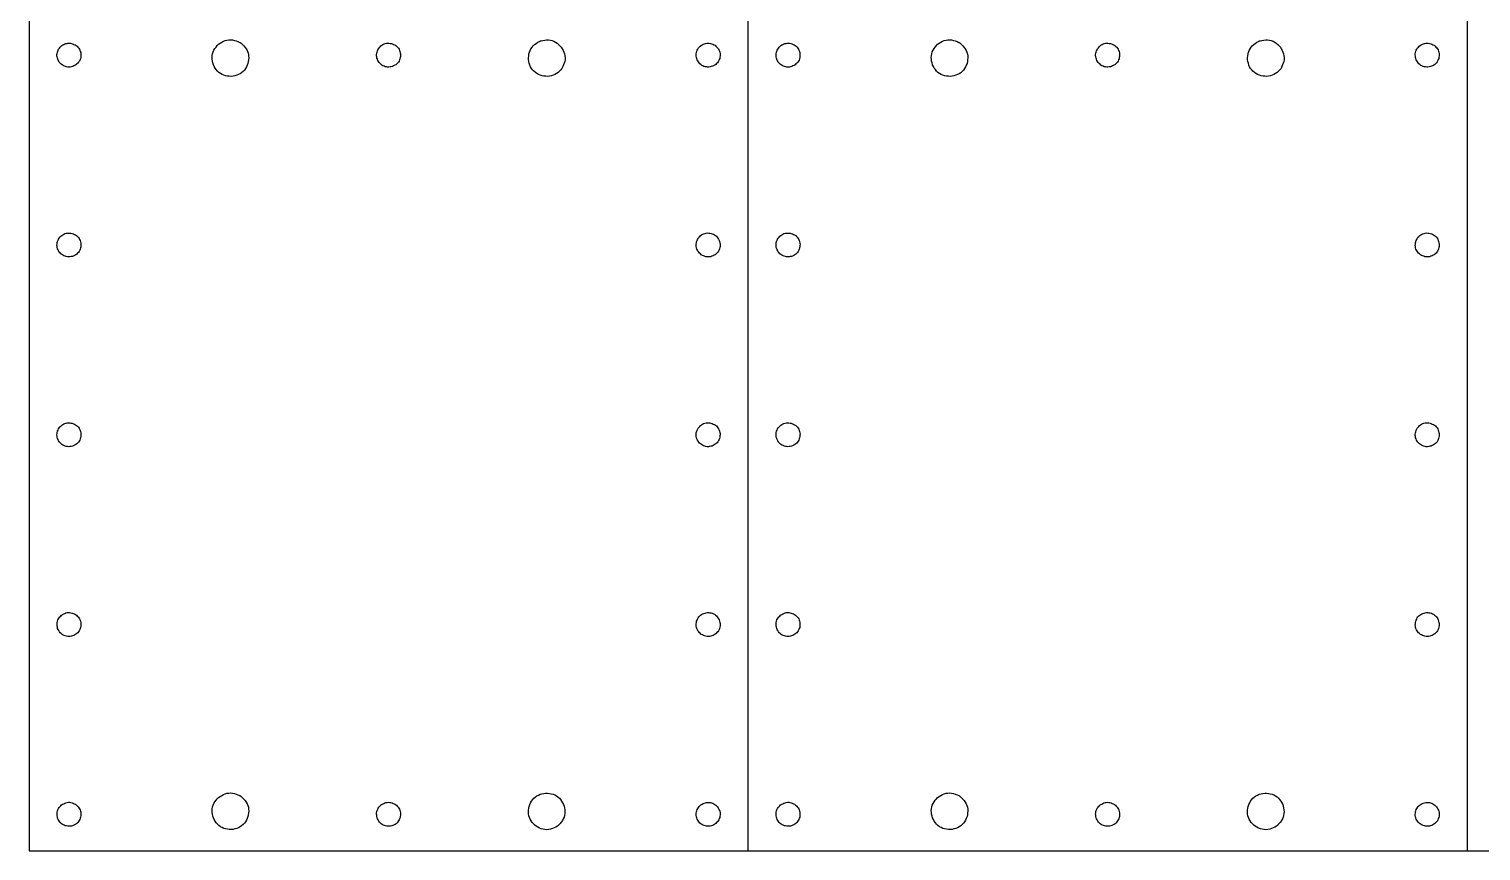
# Model space of a CAD drawing. Extents: x 0 to 432, y 0 to 250.
# Drawn here: x 0.1 to 218.2, y 0.1 to 123.6 of the extents above; entities that cross this region are included whole.
import ezdxf

# ---------------------------------------------------------------- set-up
doc = ezdxf.new("R2010")
doc.units = 0
doc.layers.add('LAYER_1', color=7, linetype='CONTINUOUS')

msp = doc.modelspace()

# ---------------------------------------------------------------- linework, layer by layer
at = {"layer": 'LAYER_1', "color": 7}
for p, q in [((0.14, 250.14), (0.14, 0.14)), ((108.14, 0.14), (108.14, 250.14)), ((216.12, 250.14), (216.12, 0.14)), ((32.01, 121.42), (32.01, 121.42)), ((77.04, 121.81), (77.04, 121.81)), ((101.08, 121.1), (101.08, 121.1)), ((140.01, 121.42), (140.01, 121.42)), ((185.04, 121.81), (185.04, 121.81)), ((209.08, 121.1), (209.08, 121.1)), ((4.68, 118.58), (4.68, 118.58)), ((55.94, 119.64), (55.94, 119.64)), ((112.68, 118.58), (112.68, 118.58)), ((163.94, 119.64), (163.94, 119.64)), ((4.68, 90.08), (4.68, 90.08)), ((103.2, 89.68), (103.2, 89.68)), ((112.68, 90.08), (112.68, 90.08)), ((211.2, 89.68), (211.2, 89.68)), ((4.68, 61.58), (4.68, 61.58)), ((103.94, 62.64), (103.94, 62.64)), ((112.68, 61.58), (112.68, 61.58)), ((211.94, 62.64), (211.94, 62.64)), ((6.14, 32.34), (6.14, 32.34)), ((103.2, 32.68), (103.2, 32.68)), ((114.14, 32.34), (114.14, 32.34)), ((211.2, 32.68), (211.2, 32.68)), ((32.01, 8.32), (32.01, 8.32)), ((53.08, 7.1), (53.08, 7.1)), ((140.01, 8.32), (140.01, 8.32)), ((161.08, 7.1), (161.08, 7.1)), ((100.34, 5.64), (100.34, 5.64)), ((208.34, 5.64), (208.34, 5.64)), ((6.14, 3.84), (6.14, 3.84)), ((79.51, 3.87), (79.51, 3.87)), ((114.14, 3.84), (114.14, 3.84)), ((187.51, 3.87), (187.51, 3.87)), ((0.14, 0.14), (432.12, 0.14))]:
    msp.add_line(p, q, dxfattribs=at)
for points, knots in [([(4.68, 118.58), (4.57, 118.79), (4.34, 119.19), (4.31, 119.92), (4.5, 120.35), (4.59, 120.56)], [0, 0, 0, 0, 0.694088, 1.387944, 2.082171, 2.082171, 2.082171, 2.082171]), ([(4.59, 120.56), (4.74, 120.75), (5.02, 121.11), (5.67, 121.43), (6.13, 121.43), (6.36, 121.42)], [0, 0, 0, 0, 0.690027, 1.37978, 2.069559, 2.069559, 2.069559, 2.069559]), ([(6.36, 121.42), (6.6, 121.36), (7.08, 121.24), (7.66, 120.72), (7.82, 120.25), (7.9, 120.02)], [0, 0, 0, 0, 0.73584, 1.472093, 2.207954, 2.207954, 2.207954, 2.207954]), ([(7.9, 120.02), (7.92, 119.76), (7.96, 119.26), (7.64, 118.54), (7.24, 118.24), (7.04, 118.09)], [0, 0, 0, 0, 0.747353, 1.495171, 2.242571, 2.242571, 2.242571, 2.242571]), ([(27.83, 118.19), (27.74, 118.56), (27.55, 119.29), (27.84, 120.44), (28.35, 121), (28.61, 121.28)], [0, 0, 0, 0, 1.125797, 2.251382, 3.377182, 3.377182, 3.377182, 3.377182]), ([(28.61, 121.28), (28.92, 121.49), (29.55, 121.91), (30.74, 122.01), (31.43, 121.71), (31.78, 121.56)], [0, 0, 0, 0, 1.125769, 2.251342, 3.377113, 3.377113, 3.377113, 3.377113]), ([(31.78, 121.56), (31.81, 121.55), (31.86, 121.52), (31.93, 121.47), (31.98, 121.43), (32.01, 121.42)], [0, 0, 0, 0, 0.0898891, 0.1797778, 0.2696666, 0.2696666, 0.2696666, 0.2696666]), ([(32.01, 121.42), (32.28, 121.16), (32.84, 120.64), (33.22, 119.51), (33.09, 118.77), (33.02, 118.39)], [0, 0, 0, 0, 1.12589, 2.251514, 3.377404, 3.377404, 3.377404, 3.377404]), ([(52.73, 118.53), (52.6, 118.74), (52.34, 119.16), (52.3, 119.94), (52.52, 120.39), (52.63, 120.61)], [0, 0, 0, 0, 0.736896, 1.473638, 2.210535, 2.210535, 2.210535, 2.210535]), ([(52.63, 120.61), (52.78, 120.8), (53.1, 121.18), (53.82, 121.48), (54.31, 121.42), (54.56, 121.39)], [0, 0, 0, 0, 0.736887, 1.473626, 2.210509, 2.210509, 2.210509, 2.210509]), ([(54.56, 121.39), (54.79, 121.3), (55.26, 121.13), (55.76, 120.54), (55.91, 120.04), (55.94, 119.76), (55.94, 119.7), (55.94, 119.66), (55.94, 119.64)], [0, 0, 0, 0, 0.736864, 1.473605, 2.210468, 2.269301, 2.328136, 2.38697, 2.38697, 2.38697, 2.38697]), ([(75.15, 118.98), (75.17, 119.35), (75.2, 120.11), (75.81, 121.13), (76.46, 121.52), (76.79, 121.71)], [0, 0, 0, 0, 1.125767, 2.251341, 3.377109, 3.377109, 3.377109, 3.377109]), ([(76.79, 121.71), (76.82, 121.72), (76.87, 121.75), (76.96, 121.78), (77.01, 121.8), (77.04, 121.81)], [0, 0, 0, 0, 0.0898908, 0.1797792, 0.2696684, 0.2696684, 0.2696684, 0.2696684]), ([(77.04, 121.81), (77.41, 121.88), (78.16, 122.02), (79.29, 121.67), (79.82, 121.12), (80.08, 120.85)], [0, 0, 0, 0, 1.125895, 2.251523, 3.377418, 3.377418, 3.377418, 3.377418]), ([(80.08, 120.85), (80.27, 120.52), (80.65, 119.87), (80.69, 118.68), (80.35, 118), (80.18, 117.66)], [0, 0, 0, 0, 1.125848, 2.251442, 3.377291, 3.377291, 3.377291, 3.377291]), ([(100.48, 118.95), (100.41, 119.19), (100.28, 119.67), (100.46, 120.42), (100.77, 120.84), (100.99, 121.03), (101.04, 121.06), (101.07, 121.09), (101.08, 121.1)], [0, 0, 0, 0, 0.736851, 1.473576, 2.210435, 2.269269, 2.328103, 2.386937, 2.386937, 2.386937, 2.386937]), ([(101.08, 121.1), (101.3, 121.22), (101.73, 121.46), (102.51, 121.47), (102.95, 121.23), (103.17, 121.12)], [0, 0, 0, 0, 0.736949, 1.473716, 2.210661, 2.210661, 2.210661, 2.210661]), ([(103.17, 121.12), (103.36, 120.95), (103.72, 120.62), (103.99, 119.89), (103.91, 119.4), (103.87, 119.15)], [0, 0, 0, 0, 0.736906, 1.473644, 2.210545, 2.210545, 2.210545, 2.210545]), ([(112.68, 118.58), (112.57, 118.79), (112.34, 119.19), (112.31, 119.92), (112.5, 120.35), (112.59, 120.56)], [0, 0, 0, 0, 0.694089, 1.387945, 2.082171, 2.082171, 2.082171, 2.082171]), ([(112.59, 120.56), (112.74, 120.75), (113.02, 121.11), (113.67, 121.43), (114.13, 121.43), (114.36, 121.42)], [0, 0, 0, 0, 0.690027, 1.37978, 2.069559, 2.069559, 2.069559, 2.069559]), ([(114.36, 121.42), (114.6, 121.36), (115.08, 121.24), (115.66, 120.72), (115.82, 120.25), (115.9, 120.02)], [0, 0, 0, 0, 0.735841, 1.472094, 2.207955, 2.207955, 2.207955, 2.207955]), ([(115.9, 120.02), (115.92, 119.76), (115.96, 119.26), (115.64, 118.54), (115.24, 118.24), (115.04, 118.09)], [0, 0, 0, 0, 0.747353, 1.495171, 2.242571, 2.242571, 2.242571, 2.242571]), ([(135.83, 118.19), (135.74, 118.56), (135.55, 119.29), (135.84, 120.44), (136.35, 121), (136.61, 121.28)], [0, 0, 0, 0, 1.125797, 2.251382, 3.377182, 3.377182, 3.377182, 3.377182]), ([(136.61, 121.28), (136.92, 121.49), (137.55, 121.91), (138.74, 122.01), (139.43, 121.71), (139.78, 121.56)], [0, 0, 0, 0, 1.125769, 2.251342, 3.377113, 3.377113, 3.377113, 3.377113]), ([(139.78, 121.56), (139.81, 121.55), (139.86, 121.52), (139.93, 121.47), (139.98, 121.43), (140.01, 121.42)], [0, 0, 0, 0, 0.0898891, 0.1797778, 0.2696666, 0.2696666, 0.2696666, 0.2696666]), ([(140.01, 121.42), (140.28, 121.16), (140.84, 120.64), (141.22, 119.51), (141.09, 118.77), (141.02, 118.39)], [0, 0, 0, 0, 1.12589, 2.251514, 3.377404, 3.377404, 3.377404, 3.377404]), ([(160.73, 118.53), (160.6, 118.74), (160.34, 119.16), (160.3, 119.94), (160.52, 120.39), (160.63, 120.61)], [0, 0, 0, 0, 0.736896, 1.473638, 2.210535, 2.210535, 2.210535, 2.210535]), ([(160.63, 120.61), (160.78, 120.8), (161.1, 121.18), (161.82, 121.48), (162.31, 121.42), (162.56, 121.39)], [0, 0, 0, 0, 0.736886, 1.473626, 2.21051, 2.21051, 2.21051, 2.21051]), ([(162.56, 121.39), (162.79, 121.3), (163.26, 121.13), (163.76, 120.54), (163.91, 120.04), (163.94, 119.76), (163.94, 119.7), (163.94, 119.66), (163.94, 119.64)], [0, 0, 0, 0, 0.736864, 1.473605, 2.210468, 2.269301, 2.328136, 2.38697, 2.38697, 2.38697, 2.38697]), ([(183.15, 118.98), (183.17, 119.35), (183.2, 120.11), (183.81, 121.13), (184.46, 121.52), (184.79, 121.71)], [0, 0, 0, 0, 1.125767, 2.251341, 3.37711, 3.37711, 3.37711, 3.37711]), ([(184.79, 121.71), (184.82, 121.72), (184.87, 121.75), (184.96, 121.78), (185.01, 121.8), (185.04, 121.81)], [0, 0, 0, 0, 0.0898898, 0.1797783, 0.2696675, 0.2696675, 0.2696675, 0.2696675]), ([(185.04, 121.81), (185.41, 121.88), (186.16, 122.02), (187.29, 121.67), (187.82, 121.12), (188.08, 120.85)], [0, 0, 0, 0, 1.125895, 2.251523, 3.377418, 3.377418, 3.377418, 3.377418]), ([(188.08, 120.85), (188.27, 120.52), (188.65, 119.87), (188.69, 118.68), (188.35, 118), (188.18, 117.66)], [0, 0, 0, 0, 1.125848, 2.251442, 3.37729, 3.37729, 3.37729, 3.37729]), ([(208.48, 118.95), (208.41, 119.19), (208.28, 119.67), (208.46, 120.42), (208.77, 120.84), (208.99, 121.03), (209.04, 121.06), (209.07, 121.09), (209.08, 121.1)], [0, 0, 0, 0, 0.736851, 1.473577, 2.210435, 2.269269, 2.328103, 2.386936, 2.386936, 2.386936, 2.386936]), ([(209.08, 121.1), (209.3, 121.22), (209.73, 121.46), (210.51, 121.47), (210.95, 121.23), (211.17, 121.12)], [0, 0, 0, 0, 0.736949, 1.473716, 2.210661, 2.210661, 2.210661, 2.210661]), ([(211.17, 121.12), (211.36, 120.95), (211.72, 120.62), (211.99, 119.89), (211.91, 119.4), (211.87, 119.15)], [0, 0, 0, 0, 0.736906, 1.473644, 2.210545, 2.210545, 2.210545, 2.210545]), ([(4.97, 118.28), (4.93, 118.31), (4.86, 118.37), (4.77, 118.47), (4.71, 118.55), (4.68, 118.58)], [0, 0, 0, 0, 0.1385628, 0.2771123, 0.4156514, 0.4156514, 0.4156514, 0.4156514]), ([(7.04, 118.09), (6.81, 117.99), (6.36, 117.79), (5.58, 117.87), (5.17, 118.14), (4.97, 118.28)], [0, 0, 0, 0, 0.7349, 1.470124, 2.205184, 2.205184, 2.205184, 2.205184]), ([(30.5, 116.44), (30.12, 116.47), (29.37, 116.54), (28.37, 117.19), (28.01, 117.86), (27.83, 118.19)], [0, 0, 0, 0, 1.125825, 2.251413, 3.377239, 3.377239, 3.377239, 3.377239]), ([(33.02, 118.39), (32.87, 118.05), (32.56, 117.35), (31.62, 116.63), (30.87, 116.5), (30.5, 116.44)], [0, 0, 0, 0, 1.125854, 2.251452, 3.377305, 3.377305, 3.377305, 3.377305]), ([(54.73, 117.94), (54.49, 117.89), (54, 117.78), (53.26, 118), (52.9, 118.35), (52.73, 118.53)], [0, 0, 0, 0, 0.736919, 1.473666, 2.210593, 2.210593, 2.210593, 2.210593]), ([(55.94, 119.64), (55.91, 119.39), (55.85, 118.9), (55.4, 118.27), (54.95, 118.05), (54.73, 117.94)], [0, 0, 0, 0, 0.736933, 1.473692, 2.210632, 2.210632, 2.210632, 2.210632]), ([(77.2, 116.53), (76.84, 116.67), (76.14, 116.95), (75.38, 117.86), (75.23, 118.6), (75.15, 118.98)], [0, 0, 0, 0, 1.12579, 2.251365, 3.37716, 3.37716, 3.37716, 3.37716]), ([(102.25, 117.84), (102, 117.86), (101.5, 117.89), (100.84, 118.3), (100.6, 118.74), (100.48, 118.95)], [0, 0, 0, 0, 0.736876, 1.473613, 2.21049, 2.21049, 2.21049, 2.21049]), ([(103.87, 119.15), (103.78, 118.92), (103.59, 118.47), (102.98, 117.98), (102.49, 117.89), (102.25, 117.84)], [0, 0, 0, 0, 0.736912, 1.473666, 2.210576, 2.210576, 2.210576, 2.210576]), ([(112.97, 118.28), (112.93, 118.31), (112.86, 118.37), (112.77, 118.47), (112.71, 118.55), (112.68, 118.58)], [0, 0, 0, 0, 0.1385628, 0.2771123, 0.4156508, 0.4156508, 0.4156508, 0.4156508]), ([(115.04, 118.09), (114.81, 117.99), (114.36, 117.79), (113.58, 117.87), (113.17, 118.14), (112.97, 118.28)], [0, 0, 0, 0, 0.7349, 1.470123, 2.205183, 2.205183, 2.205183, 2.205183]), ([(138.5, 116.44), (138.12, 116.47), (137.37, 116.54), (136.37, 117.19), (136.01, 117.86), (135.83, 118.19)], [0, 0, 0, 0, 1.125825, 2.251413, 3.377239, 3.377239, 3.377239, 3.377239]), ([(141.02, 118.39), (140.87, 118.05), (140.56, 117.35), (139.62, 116.63), (138.87, 116.5), (138.5, 116.44)], [0, 0, 0, 0, 1.125854, 2.251452, 3.377305, 3.377305, 3.377305, 3.377305]), ([(162.73, 117.94), (162.49, 117.89), (162, 117.78), (161.26, 118), (160.9, 118.35), (160.73, 118.53)], [0, 0, 0, 0, 0.736919, 1.473666, 2.210593, 2.210593, 2.210593, 2.210593]), ([(163.94, 119.64), (163.91, 119.39), (163.85, 118.9), (163.4, 118.27), (162.95, 118.05), (162.73, 117.94)], [0, 0, 0, 0, 0.736933, 1.473693, 2.210632, 2.210632, 2.210632, 2.210632]), ([(185.2, 116.53), (184.84, 116.67), (184.14, 116.95), (183.38, 117.86), (183.23, 118.6), (183.15, 118.98)], [0, 0, 0, 0, 1.12579, 2.251365, 3.37716, 3.37716, 3.37716, 3.37716]), ([(210.25, 117.84), (210, 117.86), (209.5, 117.89), (208.84, 118.3), (208.6, 118.74), (208.48, 118.95)], [0, 0, 0, 0, 0.736876, 1.473613, 2.21049, 2.21049, 2.21049, 2.21049]), ([(211.87, 119.15), (211.78, 118.92), (211.59, 118.47), (210.98, 117.98), (210.49, 117.89), (210.25, 117.84)], [0, 0, 0, 0, 0.736912, 1.473665, 2.210576, 2.210576, 2.210576, 2.210576]), ([(80.18, 117.66), (79.93, 117.38), (79.43, 116.8), (78.32, 116.38), (77.57, 116.48), (77.2, 116.53)], [0, 0, 0, 0, 1.125833, 2.25143, 3.377265, 3.377265, 3.377265, 3.377265]), ([(188.18, 117.66), (187.93, 117.38), (187.43, 116.8), (186.32, 116.38), (185.57, 116.48), (185.2, 116.53)], [0, 0, 0, 0, 1.125834, 2.251431, 3.377266, 3.377266, 3.377266, 3.377266]), ([(4.68, 90.08), (4.56, 90.3), (4.32, 90.73), (4.32, 91.51), (4.55, 91.95), (4.66, 92.17)], [0, 0, 0, 0, 0.736943, 1.473707, 2.210647, 2.210647, 2.210647, 2.210647]), ([(4.66, 92.17), (4.83, 92.36), (5.16, 92.72), (5.89, 92.99), (6.38, 92.91), (6.63, 92.87)], [0, 0, 0, 0, 0.736909, 1.47365, 2.210554, 2.210554, 2.210554, 2.210554]), ([(6.63, 92.87), (6.86, 92.78), (7.32, 92.59), (7.8, 91.98), (7.89, 91.49), (7.94, 91.25)], [0, 0, 0, 0, 0.736909, 1.473662, 2.210569, 2.210569, 2.210569, 2.210569]), ([(101.11, 89.66), (100.93, 89.83), (100.56, 90.16), (100.3, 90.89), (100.37, 91.38), (100.41, 91.63)], [0, 0, 0, 0, 0.736904, 1.473643, 2.210545, 2.210545, 2.210545, 2.210545]), ([(100.41, 91.63), (100.5, 91.86), (100.7, 92.32), (101.3, 92.8), (101.79, 92.89), (102.04, 92.94)], [0, 0, 0, 0, 0.736904, 1.473648, 2.21055, 2.21055, 2.21055, 2.21055]), ([(102.04, 92.94), (102.28, 92.92), (102.78, 92.89), (103.44, 92.48), (103.68, 92.05), (103.8, 91.83)], [0, 0, 0, 0, 0.736884, 1.473627, 2.210514, 2.210514, 2.210514, 2.210514]), ([(103.8, 91.83), (103.87, 91.59), (104, 91.11), (103.82, 90.36), (103.51, 89.94), (103.29, 89.76), (103.25, 89.72), (103.21, 89.7), (103.2, 89.68)], [0, 0, 0, 0, 0.736852, 1.473577, 2.210436, 2.269271, 2.328104, 2.386937, 2.386937, 2.386937, 2.386937]), ([(112.68, 90.08), (112.56, 90.3), (112.32, 90.73), (112.32, 91.51), (112.55, 91.95), (112.66, 92.17)], [0, 0, 0, 0, 0.736943, 1.473708, 2.210647, 2.210647, 2.210647, 2.210647]), ([(112.66, 92.17), (112.83, 92.36), (113.16, 92.72), (113.89, 92.99), (114.38, 92.91), (114.63, 92.87)], [0, 0, 0, 0, 0.736909, 1.47365, 2.210554, 2.210554, 2.210554, 2.210554]), ([(114.63, 92.87), (114.86, 92.78), (115.32, 92.59), (115.8, 91.98), (115.89, 91.49), (115.94, 91.25)], [0, 0, 0, 0, 0.736909, 1.473662, 2.210569, 2.210569, 2.210569, 2.210569]), ([(209.11, 89.66), (208.93, 89.83), (208.56, 90.16), (208.3, 90.89), (208.37, 91.38), (208.41, 91.63)], [0, 0, 0, 0, 0.736904, 1.473643, 2.210545, 2.210545, 2.210545, 2.210545]), ([(208.41, 91.63), (208.5, 91.86), (208.7, 92.32), (209.3, 92.8), (209.79, 92.89), (210.04, 92.94)], [0, 0, 0, 0, 0.736904, 1.473648, 2.21055, 2.21055, 2.21055, 2.21055]), ([(210.04, 92.94), (210.28, 92.92), (210.78, 92.89), (211.44, 92.48), (211.68, 92.05), (211.8, 91.83)], [0, 0, 0, 0, 0.736884, 1.473627, 2.210514, 2.210514, 2.210514, 2.210514]), ([(211.8, 91.83), (211.87, 91.59), (212, 91.11), (211.82, 90.36), (211.51, 89.94), (211.29, 89.76), (211.25, 89.72), (211.21, 89.7), (211.2, 89.68)], [0, 0, 0, 0, 0.736852, 1.473577, 2.210436, 2.26927, 2.328104, 2.386938, 2.386938, 2.386938, 2.386938]), ([(6.83, 89.48), (6.59, 89.41), (6.11, 89.28), (5.36, 89.46), (4.94, 89.77), (4.76, 89.99), (4.72, 90.04), (4.7, 90.07), (4.68, 90.08)], [0, 0, 0, 0, 0.736854, 1.47358, 2.210438, 2.269274, 2.328109, 2.386944, 2.386944, 2.386944, 2.386944]), ([(7.94, 91.25), (7.92, 91), (7.89, 90.5), (7.48, 89.84), (7.05, 89.6), (6.83, 89.48)], [0, 0, 0, 0, 0.73688, 1.473622, 2.210507, 2.210507, 2.210507, 2.210507]), ([(103.2, 89.68), (102.98, 89.56), (102.55, 89.32), (101.77, 89.32), (101.33, 89.55), (101.11, 89.66)], [0, 0, 0, 0, 0.736948, 1.473714, 2.210668, 2.210668, 2.210668, 2.210668]), ([(114.83, 89.48), (114.59, 89.41), (114.11, 89.28), (113.36, 89.46), (112.94, 89.77), (112.76, 89.99), (112.72, 90.04), (112.7, 90.07), (112.68, 90.08)], [0, 0, 0, 0, 0.736854, 1.47358, 2.210438, 2.269274, 2.328109, 2.386944, 2.386944, 2.386944, 2.386944]), ([(115.94, 91.25), (115.92, 91), (115.89, 90.5), (115.48, 89.84), (115.05, 89.6), (114.83, 89.48)], [0, 0, 0, 0, 0.73688, 1.473622, 2.210507, 2.210507, 2.210507, 2.210507]), ([(211.2, 89.68), (210.98, 89.56), (210.55, 89.32), (209.77, 89.32), (209.33, 89.55), (209.11, 89.66)], [0, 0, 0, 0, 0.736948, 1.473714, 2.210668, 2.210668, 2.210668, 2.210668]), ([(4.68, 61.58), (4.56, 61.8), (4.32, 62.23), (4.32, 63.01), (4.55, 63.45), (4.66, 63.67)], [0, 0, 0, 0, 0.736943, 1.473712, 2.21065, 2.21065, 2.21065, 2.21065]), ([(4.66, 63.67), (4.83, 63.86), (5.16, 64.22), (5.89, 64.49), (6.38, 64.41), (6.63, 64.37)], [0, 0, 0, 0, 0.73691, 1.473649, 2.210556, 2.210556, 2.210556, 2.210556]), ([(6.63, 64.37), (6.86, 64.28), (7.32, 64.09), (7.8, 63.48), (7.89, 62.99), (7.94, 62.75)], [0, 0, 0, 0, 0.736906, 1.473662, 2.210568, 2.210568, 2.210568, 2.210568]), ([(100.73, 61.53), (100.6, 61.74), (100.34, 62.16), (100.3, 62.94), (100.52, 63.39), (100.63, 63.61)], [0, 0, 0, 0, 0.736906, 1.473652, 2.210556, 2.210556, 2.210556, 2.210556]), ([(100.63, 63.61), (100.78, 63.8), (101.1, 64.18), (101.82, 64.48), (102.31, 64.42), (102.56, 64.39)], [0, 0, 0, 0, 0.736867, 1.473592, 2.210459, 2.210459, 2.210459, 2.210459]), ([(102.56, 64.39), (102.79, 64.3), (103.26, 64.13), (103.76, 63.54), (103.91, 63.04), (103.94, 62.76), (103.94, 62.7), (103.94, 62.66), (103.94, 62.64)], [0, 0, 0, 0, 0.736872, 1.47362, 2.210494, 2.269332, 2.328169, 2.387006, 2.387006, 2.387006, 2.387006]), ([(112.68, 61.58), (112.56, 61.8), (112.32, 62.23), (112.32, 63.01), (112.55, 63.45), (112.66, 63.67)], [0, 0, 0, 0, 0.736944, 1.473712, 2.210651, 2.210651, 2.210651, 2.210651]), ([(112.66, 63.67), (112.83, 63.86), (113.16, 64.22), (113.89, 64.49), (114.38, 64.41), (114.63, 64.37)], [0, 0, 0, 0, 0.736911, 1.473649, 2.210556, 2.210556, 2.210556, 2.210556]), ([(114.63, 64.37), (114.86, 64.28), (115.32, 64.09), (115.8, 63.48), (115.89, 62.99), (115.94, 62.75)], [0, 0, 0, 0, 0.736906, 1.473662, 2.210568, 2.210568, 2.210568, 2.210568]), ([(208.73, 61.53), (208.6, 61.74), (208.34, 62.16), (208.3, 62.94), (208.52, 63.39), (208.63, 63.61)], [0, 0, 0, 0, 0.736906, 1.473652, 2.210555, 2.210555, 2.210555, 2.210555]), ([(208.63, 63.61), (208.78, 63.8), (209.1, 64.18), (209.82, 64.48), (210.31, 64.42), (210.56, 64.39)], [0, 0, 0, 0, 0.736867, 1.473592, 2.21046, 2.21046, 2.21046, 2.21046]), ([(210.56, 64.39), (210.79, 64.3), (211.26, 64.13), (211.76, 63.54), (211.91, 63.04), (211.94, 62.76), (211.94, 62.7), (211.94, 62.66), (211.94, 62.64)], [0, 0, 0, 0, 0.736871, 1.473619, 2.210493, 2.269331, 2.328168, 2.387005, 2.387005, 2.387005, 2.387005]), ([(6.83, 60.98), (6.59, 60.91), (6.11, 60.78), (5.36, 60.96), (4.94, 61.27), (4.76, 61.49), (4.72, 61.54), (4.7, 61.57), (4.68, 61.58)], [0, 0, 0, 0, 0.736853, 1.473581, 2.210435, 2.269273, 2.328109, 2.386946, 2.386946, 2.386946, 2.386946]), ([(7.94, 62.75), (7.92, 62.5), (7.89, 62), (7.48, 61.34), (7.05, 61.1), (6.83, 60.98)], [0, 0, 0, 0, 0.736884, 1.473635, 2.210523, 2.210523, 2.210523, 2.210523]), ([(102.73, 60.94), (102.49, 60.89), (102, 60.78), (101.26, 61), (100.9, 61.35), (100.73, 61.53)], [0, 0, 0, 0, 0.736902, 1.473639, 2.210544, 2.210544, 2.210544, 2.210544]), ([(103.94, 62.64), (103.91, 62.39), (103.85, 61.9), (103.4, 61.27), (102.95, 61.05), (102.73, 60.94)], [0, 0, 0, 0, 0.736947, 1.473726, 2.210672, 2.210672, 2.210672, 2.210672]), ([(114.83, 60.98), (114.59, 60.91), (114.11, 60.78), (113.36, 60.96), (112.94, 61.27), (112.76, 61.49), (112.72, 61.54), (112.7, 61.57), (112.68, 61.58)], [0, 0, 0, 0, 0.736852, 1.473581, 2.210435, 2.269273, 2.328109, 2.386946, 2.386946, 2.386946, 2.386946]), ([(115.94, 62.75), (115.92, 62.5), (115.89, 62), (115.48, 61.34), (115.05, 61.1), (114.83, 60.98)], [0, 0, 0, 0, 0.736884, 1.473635, 2.210523, 2.210523, 2.210523, 2.210523]), ([(210.73, 60.94), (210.49, 60.89), (210, 60.78), (209.26, 61), (208.9, 61.35), (208.73, 61.53)], [0, 0, 0, 0, 0.736902, 1.473638, 2.210544, 2.210544, 2.210544, 2.210544]), ([(211.94, 62.64), (211.91, 62.39), (211.85, 61.9), (211.4, 61.27), (210.95, 61.05), (210.73, 60.94)], [0, 0, 0, 0, 0.736947, 1.473726, 2.210672, 2.210672, 2.210672, 2.210672]), ([(4.44, 33.55), (4.39, 33.79), (4.28, 34.28), (4.5, 35.03), (4.85, 35.38), (5.03, 35.55)], [0, 0, 0, 0, 0.736907, 1.473647, 2.21056, 2.21056, 2.21056, 2.21056]), ([(5.03, 35.55), (5.24, 35.68), (5.66, 35.94), (6.44, 35.98), (6.89, 35.76), (7.11, 35.66)], [0, 0, 0, 0, 0.736901, 1.473642, 2.210543, 2.210543, 2.210543, 2.210543]), ([(7.11, 35.66), (7.3, 35.5), (7.68, 35.18), (7.98, 34.46), (7.92, 33.97), (7.89, 33.72)], [0, 0, 0, 0, 0.736873, 1.473605, 2.210476, 2.210476, 2.210476, 2.210476]), ([(100.41, 34.63), (100.5, 34.86), (100.7, 35.32), (101.3, 35.8), (101.79, 35.89), (102.04, 35.94)], [0, 0, 0, 0, 0.736903, 1.473649, 2.21055, 2.21055, 2.21055, 2.21055]), ([(102.04, 35.94), (102.28, 35.92), (102.78, 35.89), (103.44, 35.48), (103.68, 35.05), (103.8, 34.83)], [0, 0, 0, 0, 0.736885, 1.473628, 2.210515, 2.210515, 2.210515, 2.210515]), ([(112.44, 33.55), (112.39, 33.79), (112.28, 34.28), (112.5, 35.03), (112.85, 35.38), (113.03, 35.55)], [0, 0, 0, 0, 0.736907, 1.473647, 2.21056, 2.21056, 2.21056, 2.21056]), ([(113.03, 35.55), (113.24, 35.68), (113.66, 35.94), (114.44, 35.98), (114.89, 35.76), (115.11, 35.66)], [0, 0, 0, 0, 0.736901, 1.473642, 2.210543, 2.210543, 2.210543, 2.210543]), ([(115.11, 35.66), (115.3, 35.5), (115.68, 35.18), (115.98, 34.46), (115.92, 33.97), (115.89, 33.72)], [0, 0, 0, 0, 0.736873, 1.473605, 2.210476, 2.210476, 2.210476, 2.210476]), ([(208.41, 34.63), (208.5, 34.86), (208.7, 35.32), (209.3, 35.8), (209.79, 35.89), (210.04, 35.94)], [0, 0, 0, 0, 0.736903, 1.47365, 2.21055, 2.21055, 2.21055, 2.21055]), ([(210.04, 35.94), (210.28, 35.92), (210.78, 35.89), (211.44, 35.48), (211.68, 35.05), (211.8, 34.83)], [0, 0, 0, 0, 0.736885, 1.473628, 2.210515, 2.210515, 2.210515, 2.210515]), ([(6.14, 32.34), (5.89, 32.37), (5.4, 32.43), (4.77, 32.88), (4.55, 33.33), (4.44, 33.55)], [0, 0, 0, 0, 0.736943, 1.473712, 2.210652, 2.210652, 2.210652, 2.210652]), ([(7.89, 33.72), (7.8, 33.49), (7.63, 33.02), (7.04, 32.53), (6.54, 32.37), (6.26, 32.34), (6.2, 32.34), (6.16, 32.34), (6.14, 32.34)], [0, 0, 0, 0, 0.736872, 1.473619, 2.210491, 2.269325, 2.328159, 2.386994, 2.386994, 2.386994, 2.386994]), ([(101.11, 32.66), (100.93, 32.83), (100.56, 33.16), (100.3, 33.89), (100.37, 34.38), (100.41, 34.63)], [0, 0, 0, 0, 0.736906, 1.473644, 2.210545, 2.210545, 2.210545, 2.210545]), ([(103.8, 34.83), (103.87, 34.59), (104, 34.11), (103.82, 33.36), (103.51, 32.94), (103.29, 32.76), (103.25, 32.72), (103.21, 32.7), (103.2, 32.68)], [0, 0, 0, 0, 0.736851, 1.473577, 2.210436, 2.269269, 2.328103, 2.386937, 2.386937, 2.386937, 2.386937]), ([(114.14, 32.34), (113.89, 32.37), (113.4, 32.43), (112.77, 32.88), (112.55, 33.33), (112.44, 33.55)], [0, 0, 0, 0, 0.736944, 1.473712, 2.210652, 2.210652, 2.210652, 2.210652]), ([(115.89, 33.72), (115.8, 33.49), (115.63, 33.02), (115.04, 32.53), (114.54, 32.37), (114.26, 32.34), (114.2, 32.34), (114.16, 32.34), (114.14, 32.34)], [0, 0, 0, 0, 0.736872, 1.473619, 2.210491, 2.269325, 2.32816, 2.386994, 2.386994, 2.386994, 2.386994]), ([(209.11, 32.66), (208.93, 32.83), (208.56, 33.16), (208.3, 33.89), (208.37, 34.38), (208.41, 34.63)], [0, 0, 0, 0, 0.736906, 1.473644, 2.210545, 2.210545, 2.210545, 2.210545]), ([(211.8, 34.83), (211.87, 34.59), (212, 34.11), (211.82, 33.36), (211.51, 32.94), (211.29, 32.76), (211.25, 32.72), (211.21, 32.7), (211.2, 32.68)], [0, 0, 0, 0, 0.736851, 1.473577, 2.210435, 2.269269, 2.328103, 2.386937, 2.386937, 2.386937, 2.386937]), ([(103.2, 32.68), (102.98, 32.56), (102.55, 32.32), (101.77, 32.32), (101.33, 32.55), (101.11, 32.66)], [0, 0, 0, 0, 0.736949, 1.473715, 2.210661, 2.210661, 2.210661, 2.210661]), ([(211.2, 32.68), (210.98, 32.56), (210.55, 32.32), (209.77, 32.32), (209.33, 32.55), (209.11, 32.66)], [0, 0, 0, 0, 0.736949, 1.473715, 2.210661, 2.210661, 2.210661, 2.210661]), ([(28.61, 8.18), (28.92, 8.39), (29.55, 8.81), (30.74, 8.91), (31.43, 8.61), (31.78, 8.46)], [0, 0, 0, 0, 1.125768, 2.251342, 3.377113, 3.377113, 3.377113, 3.377113]), ([(75.24, 6.84), (75.39, 7.19), (75.69, 7.89), (76.61, 8.63), (77.36, 8.77), (77.73, 8.84)], [0, 0, 0, 0, 1.12582, 2.251402, 3.377223, 3.377223, 3.377223, 3.377223]), ([(77.73, 8.84), (78.11, 8.81), (78.86, 8.76), (79.87, 8.13), (80.24, 7.47), (80.43, 7.14)], [0, 0, 0, 0, 1.125803, 2.251389, 3.377194, 3.377194, 3.377194, 3.377194]), ([(136.61, 8.18), (136.92, 8.39), (137.55, 8.81), (138.74, 8.91), (139.43, 8.61), (139.78, 8.46)], [0, 0, 0, 0, 1.125768, 2.251342, 3.377113, 3.377113, 3.377113, 3.377113]), ([(183.24, 6.84), (183.39, 7.19), (183.69, 7.89), (184.61, 8.63), (185.36, 8.77), (185.73, 8.84)], [0, 0, 0, 0, 1.12582, 2.251402, 3.377224, 3.377224, 3.377224, 3.377224]), ([(185.73, 8.84), (186.11, 8.81), (186.86, 8.76), (187.87, 8.13), (188.24, 7.47), (188.43, 7.14)], [0, 0, 0, 0, 1.125802, 2.251388, 3.377193, 3.377193, 3.377193, 3.377193]), ([(4.44, 5.05), (4.39, 5.29), (4.28, 5.78), (4.5, 6.53), (4.85, 6.88), (5.03, 7.05)], [0, 0, 0, 0, 0.736907, 1.473646, 2.210559, 2.210559, 2.210559, 2.210559]), ([(5.03, 7.05), (5.24, 7.18), (5.66, 7.44), (6.44, 7.48), (6.89, 7.26), (7.11, 7.16)], [0, 0, 0, 0, 0.736901, 1.473642, 2.210542, 2.210542, 2.210542, 2.210542]), ([(7.11, 7.16), (7.3, 7), (7.68, 6.68), (7.98, 5.96), (7.92, 5.47), (7.89, 5.22)], [0, 0, 0, 0, 0.736874, 1.473606, 2.210478, 2.210478, 2.210478, 2.210478]), ([(27.83, 5.09), (27.74, 5.46), (27.55, 6.19), (27.84, 7.34), (28.35, 7.9), (28.61, 8.18)], [0, 0, 0, 0, 1.125797, 2.251381, 3.377182, 3.377182, 3.377182, 3.377182]), ([(31.78, 8.46), (31.81, 8.45), (31.86, 8.42), (31.93, 8.37), (31.98, 8.33), (32.01, 8.32)], [0, 0, 0, 0, 0.0898896, 0.1797783, 0.2696671, 0.2696671, 0.2696671, 0.2696671]), ([(32.01, 8.32), (32.28, 8.06), (32.84, 7.54), (33.22, 6.41), (33.09, 5.67), (33.02, 5.29)], [0, 0, 0, 0, 1.12589, 2.251513, 3.377404, 3.377404, 3.377404, 3.377404]), ([(52.48, 4.95), (52.41, 5.19), (52.28, 5.67), (52.46, 6.42), (52.77, 6.84), (52.99, 7.03), (53.04, 7.06), (53.07, 7.09), (53.08, 7.1)], [0, 0, 0, 0, 0.736854, 1.473583, 2.210438, 2.269273, 2.32811, 2.386946, 2.386946, 2.386946, 2.386946]), ([(53.08, 7.1), (53.3, 7.22), (53.73, 7.46), (54.51, 7.47), (54.95, 7.23), (55.17, 7.12)], [0, 0, 0, 0, 0.73694, 1.473707, 2.210644, 2.210644, 2.210644, 2.210644]), ([(55.17, 7.12), (55.36, 6.95), (55.72, 6.62), (55.99, 5.89), (55.91, 5.4), (55.87, 5.15)], [0, 0, 0, 0, 0.736911, 1.473648, 2.210556, 2.210556, 2.210556, 2.210556]), ([(76.32, 3.84), (76.04, 4.09), (75.47, 4.59), (75.07, 5.71), (75.19, 6.46), (75.24, 6.84)], [0, 0, 0, 0, 1.125856, 2.251454, 3.37731, 3.37731, 3.37731, 3.37731]), ([(80.43, 7.14), (80.53, 6.78), (80.73, 6.05), (80.47, 4.89), (79.97, 4.32), (79.72, 4.04)], [0, 0, 0, 0, 1.12577, 2.251345, 3.377117, 3.377117, 3.377117, 3.377117]), ([(100.34, 5.64), (100.37, 5.89), (100.43, 6.38), (100.88, 7.01), (101.33, 7.23), (101.55, 7.34)], [0, 0, 0, 0, 0.736944, 1.473717, 2.210663, 2.210663, 2.210663, 2.210663]), ([(101.55, 7.34), (101.79, 7.39), (102.28, 7.5), (103.03, 7.28), (103.38, 6.93), (103.55, 6.76)], [0, 0, 0, 0, 0.736902, 1.473638, 2.210545, 2.210545, 2.210545, 2.210545]), ([(103.55, 6.76), (103.68, 6.54), (103.94, 6.12), (103.98, 5.34), (103.76, 4.89), (103.66, 4.67)], [0, 0, 0, 0, 0.736902, 1.473642, 2.210543, 2.210543, 2.210543, 2.210543]), ([(112.44, 5.05), (112.39, 5.29), (112.28, 5.78), (112.5, 6.53), (112.85, 6.88), (113.03, 7.05)], [0, 0, 0, 0, 0.736907, 1.473646, 2.210559, 2.210559, 2.210559, 2.210559]), ([(113.03, 7.05), (113.24, 7.18), (113.66, 7.44), (114.44, 7.48), (114.89, 7.26), (115.11, 7.16)], [0, 0, 0, 0, 0.736901, 1.473642, 2.210542, 2.210542, 2.210542, 2.210542]), ([(115.11, 7.16), (115.3, 7), (115.68, 6.68), (115.98, 5.96), (115.92, 5.47), (115.89, 5.22)], [0, 0, 0, 0, 0.736874, 1.473606, 2.210478, 2.210478, 2.210478, 2.210478]), ([(135.83, 5.09), (135.74, 5.46), (135.55, 6.19), (135.84, 7.34), (136.35, 7.9), (136.61, 8.18)], [0, 0, 0, 0, 1.125797, 2.251381, 3.377182, 3.377182, 3.377182, 3.377182]), ([(139.78, 8.46), (139.81, 8.45), (139.86, 8.42), (139.93, 8.37), (139.98, 8.33), (140.01, 8.32)], [0, 0, 0, 0, 0.0898896, 0.1797783, 0.2696671, 0.2696671, 0.2696671, 0.2696671]), ([(140.01, 8.32), (140.28, 8.06), (140.84, 7.54), (141.22, 6.41), (141.09, 5.67), (141.02, 5.29)], [0, 0, 0, 0, 1.12589, 2.251513, 3.377404, 3.377404, 3.377404, 3.377404]), ([(160.48, 4.95), (160.41, 5.19), (160.28, 5.67), (160.46, 6.42), (160.77, 6.84), (160.99, 7.03), (161.04, 7.06), (161.07, 7.09), (161.08, 7.1)], [0, 0, 0, 0, 0.736854, 1.473583, 2.210438, 2.269273, 2.32811, 2.386946, 2.386946, 2.386946, 2.386946]), ([(161.08, 7.1), (161.3, 7.22), (161.73, 7.46), (162.51, 7.47), (162.95, 7.23), (163.17, 7.12)], [0, 0, 0, 0, 0.73694, 1.473707, 2.210644, 2.210644, 2.210644, 2.210644]), ([(163.17, 7.12), (163.36, 6.95), (163.72, 6.62), (163.99, 5.89), (163.91, 5.4), (163.87, 5.15)], [0, 0, 0, 0, 0.736911, 1.473648, 2.210556, 2.210556, 2.210556, 2.210556]), ([(184.32, 3.84), (184.04, 4.09), (183.47, 4.59), (183.07, 5.71), (183.19, 6.46), (183.24, 6.84)], [0, 0, 0, 0, 1.125856, 2.251455, 3.377311, 3.377311, 3.377311, 3.377311]), ([(188.43, 7.14), (188.53, 6.78), (188.73, 6.05), (188.47, 4.89), (187.97, 4.32), (187.72, 4.04)], [0, 0, 0, 0, 1.12577, 2.251345, 3.377117, 3.377117, 3.377117, 3.377117]), ([(208.34, 5.64), (208.37, 5.89), (208.43, 6.38), (208.88, 7.01), (209.33, 7.23), (209.55, 7.34)], [0, 0, 0, 0, 0.736944, 1.473717, 2.210663, 2.210663, 2.210663, 2.210663]), ([(209.55, 7.34), (209.79, 7.39), (210.28, 7.5), (211.03, 7.28), (211.38, 6.93), (211.55, 6.76)], [0, 0, 0, 0, 0.736902, 1.473638, 2.210545, 2.210545, 2.210545, 2.210545]), ([(211.55, 6.76), (211.68, 6.54), (211.94, 6.12), (211.98, 5.34), (211.76, 4.89), (211.66, 4.67)], [0, 0, 0, 0, 0.736902, 1.473642, 2.210543, 2.210543, 2.210543, 2.210543]), ([(6.14, 3.84), (5.89, 3.87), (5.4, 3.93), (4.77, 4.38), (4.55, 4.83), (4.44, 5.05)], [0, 0, 0, 0, 0.736943, 1.473712, 2.210652, 2.210652, 2.210652, 2.210652]), ([(7.89, 5.22), (7.8, 4.99), (7.63, 4.52), (7.04, 4.03), (6.54, 3.87), (6.26, 3.84), (6.2, 3.84), (6.16, 3.84), (6.14, 3.84)], [0, 0, 0, 0, 0.736869, 1.473616, 2.210488, 2.269322, 2.328156, 2.386991, 2.386991, 2.386991, 2.386991]), ([(30.5, 3.34), (30.12, 3.37), (29.37, 3.44), (28.37, 4.09), (28.01, 4.76), (27.83, 5.09)], [0, 0, 0, 0, 1.125825, 2.251413, 3.37724, 3.37724, 3.37724, 3.37724]), ([(33.02, 5.29), (32.87, 4.95), (32.56, 4.25), (31.62, 3.53), (30.87, 3.4), (30.5, 3.34)], [0, 0, 0, 0, 1.125853, 2.251452, 3.377305, 3.377305, 3.377305, 3.377305]), ([(54.25, 3.84), (54, 3.86), (53.5, 3.89), (52.84, 4.3), (52.6, 4.74), (52.48, 4.95)], [0, 0, 0, 0, 0.736885, 1.473634, 2.210525, 2.210525, 2.210525, 2.210525]), ([(55.87, 5.15), (55.78, 4.92), (55.59, 4.47), (54.98, 3.98), (54.49, 3.89), (54.25, 3.84)], [0, 0, 0, 0, 0.736905, 1.47366, 2.210564, 2.210564, 2.210564, 2.210564]), ([(101.72, 3.89), (101.49, 3.98), (101.02, 4.15), (100.53, 4.74), (100.37, 5.24), (100.34, 5.52), (100.34, 5.58), (100.34, 5.62), (100.34, 5.64)], [0, 0, 0, 0, 0.736871, 1.473616, 2.21049, 2.269324, 2.328159, 2.386993, 2.386993, 2.386993, 2.386993]), ([(103.66, 4.67), (103.5, 4.48), (103.18, 4.1), (102.46, 3.81), (101.97, 3.86), (101.72, 3.89)], [0, 0, 0, 0, 0.736869, 1.4736, 2.21047, 2.21047, 2.21047, 2.21047]), ([(114.14, 3.84), (113.89, 3.87), (113.4, 3.93), (112.77, 4.38), (112.55, 4.83), (112.44, 5.05)], [0, 0, 0, 0, 0.736944, 1.473712, 2.210653, 2.210653, 2.210653, 2.210653]), ([(115.89, 5.22), (115.8, 4.99), (115.63, 4.52), (115.04, 4.03), (114.54, 3.87), (114.26, 3.84), (114.2, 3.84), (114.16, 3.84), (114.14, 3.84)], [0, 0, 0, 0, 0.73687, 1.473616, 2.210488, 2.269322, 2.328157, 2.386991, 2.386991, 2.386991, 2.386991]), ([(138.5, 3.34), (138.12, 3.37), (137.37, 3.44), (136.37, 4.09), (136.01, 4.76), (135.83, 5.09)], [0, 0, 0, 0, 1.125825, 2.251413, 3.37724, 3.37724, 3.37724, 3.37724]), ([(141.02, 5.29), (140.87, 4.95), (140.56, 4.25), (139.62, 3.53), (138.87, 3.4), (138.5, 3.34)], [0, 0, 0, 0, 1.125853, 2.251452, 3.377305, 3.377305, 3.377305, 3.377305]), ([(162.25, 3.84), (162, 3.86), (161.5, 3.89), (160.84, 4.3), (160.6, 4.74), (160.48, 4.95)], [0, 0, 0, 0, 0.736886, 1.473635, 2.210526, 2.210526, 2.210526, 2.210526]), ([(163.87, 5.15), (163.78, 4.92), (163.59, 4.47), (162.98, 3.98), (162.49, 3.89), (162.25, 3.84)], [0, 0, 0, 0, 0.736906, 1.473661, 2.210563, 2.210563, 2.210563, 2.210563]), ([(209.72, 3.89), (209.49, 3.98), (209.02, 4.15), (208.53, 4.74), (208.37, 5.24), (208.34, 5.52), (208.34, 5.58), (208.34, 5.62), (208.34, 5.64)], [0, 0, 0, 0, 0.736871, 1.473616, 2.21049, 2.269324, 2.328159, 2.386993, 2.386993, 2.386993, 2.386993]), ([(211.66, 4.67), (211.5, 4.48), (211.18, 4.1), (210.46, 3.81), (209.97, 3.86), (209.72, 3.89)], [0, 0, 0, 0, 0.736869, 1.4736, 2.21047, 2.21047, 2.21047, 2.21047]), ([(79.51, 3.87), (79.18, 3.68), (78.51, 3.32), (77.32, 3.3), (76.65, 3.66), (76.32, 3.84)], [0, 0, 0, 0, 1.125889, 2.25151, 3.377398, 3.377398, 3.377398, 3.377398]), ([(79.72, 4.04), (79.69, 4.02), (79.65, 3.98), (79.58, 3.92), (79.53, 3.88), (79.51, 3.87)], [0, 0, 0, 0, 0.089891, 0.1797824, 0.2696727, 0.2696727, 0.2696727, 0.2696727]), ([(187.51, 3.87), (187.18, 3.68), (186.51, 3.32), (185.32, 3.3), (184.65, 3.66), (184.32, 3.84)], [0, 0, 0, 0, 1.125889, 2.25151, 3.377397, 3.377397, 3.377397, 3.377397]), ([(187.72, 4.04), (187.69, 4.02), (187.65, 3.98), (187.58, 3.92), (187.53, 3.88), (187.51, 3.87)], [0, 0, 0, 0, 0.089891, 0.1797824, 0.2696727, 0.2696727, 0.2696727, 0.2696727])]:
    msp.add_open_spline(points, degree=3, knots=knots, dxfattribs=at)

doc.saveas('drawing.dxf')
